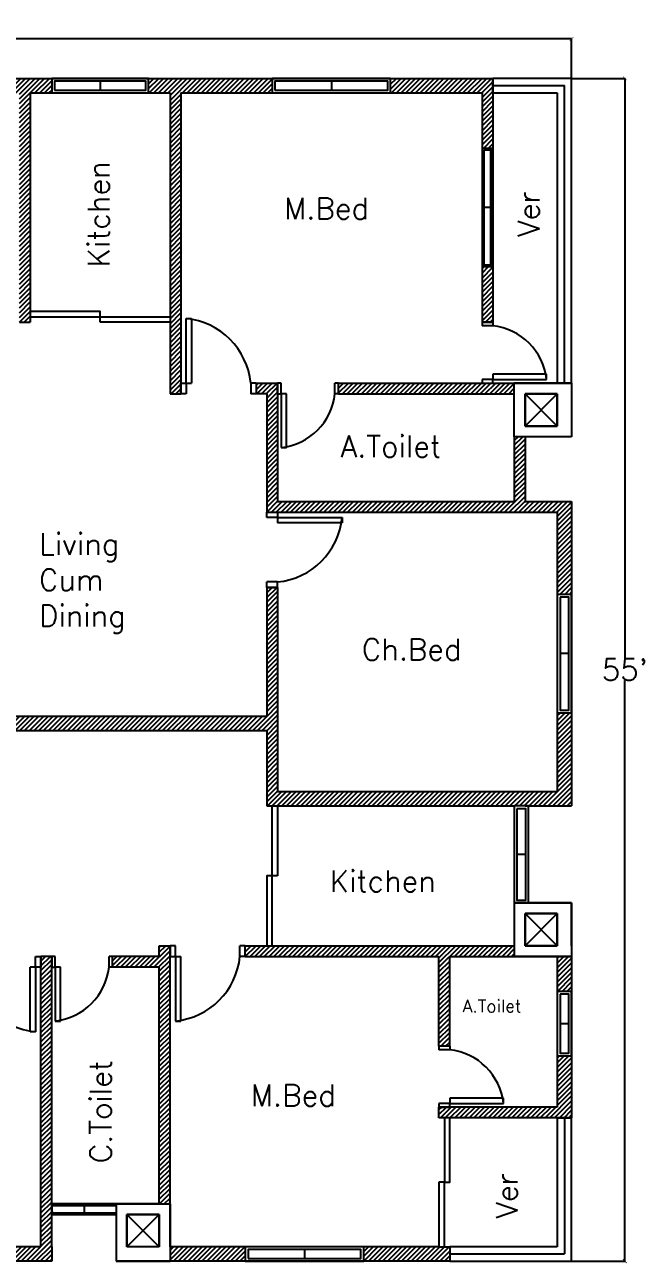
# Model space of a CAD drawing. Header units: inches. Extents: x 474 to 5633, y -332 to 1348.
# Drawn here: x 1072 to 1418, y -254 to 437 of the extents above; entities that cross this region are included whole.
import ezdxf

# ---------------------------------------------------------------- set-up
doc = ezdxf.new("R2010")
doc.units = ezdxf.units.IN
doc.header["$LTSCALE"] = 20
doc.header["$MEASUREMENT"] = 0
for name, color, linetype, plot in [('Doors', 6, 'Continuous', False), ('Hatches', 3, 'Continuous', False), ('Pillars', 200, 'Continuous', False), ('Veranda', 4, 'Continuous', False), ('Windows', 30, 'Continuous', False)]:
    doc.layers.add(name, color=color, linetype=linetype, plot=plot)
doc.styles.get("Standard").update_dxf_attribs({"font": 'txt.shx', "height": 12})
doc.dimstyles.new('iut', dxfattribs={"dimtxt": 0.18, "dimasz": 2.1175, "dimexe": 0.18, "dimexo": 0.0625, "dimgap": 0.09, "dimtad": 0, "dimtih": 1, "dimtoh": 1, "dimzin": 0, "dimdsep": 46, "dimlunit": 4, "dimtxsty": 'Standard', "dimblk": 'ARCHTICK', "dimcen": 0.09, "dimadec": 0, "dimazin": 0, "dimtfac": 1, "dimtofl": 0, "dimtmove": 0, "dimatfit": 3, "dimldrblk": 'ARCHTICK', "dimfxl": 1, "dimtolj": 1, "dimtzin": 0, "dimarcsym": 0})

# ---------------------------------------------------------------- blocks, each defined once
blk = doc.blocks.new('BDoor3')
at = {"layer": 'Doors'}
for p, q in [((-42, -6), (-42, 0)), ((-42, 0), (-39, 0)), ((-39, -6), (-39, 0)), ((-3, 0), (0, 0)), ((-3, -6), (-3, 0)), ((0, 0), (0, -6)), ((-42, -6), (-39, -6)), ((-3, -6), (-6, -6)), ((-6, -42), (-6, -6)), ((0, -6), (-3, -6)), ((-3, -6), (-3, -42)), ((-3, -42), (-6, -42))]:
    blk.add_line(p, q, dxfattribs=at)
blk.add_arc((0.99, -2.01), 40.19, 185.69568, 264.30432, dxfattribs=at)
blk = doc.blocks.new('BDoor2')
at = {"layer": 'Doors'}
for p, q in [((3, 6), (3, 42)), ((3, 42), (6, 42)), ((6, 42), (6, 6)), ((0, 0), (0, 6)), ((0, 6), (3, 6)), ((3, 0), (0, 0)), ((3, 6), (3, 0)), ((3, 6), (6, 6)), ((42, 6), (39, 6)), ((39, 6), (39, 0)), ((42, 0), (39, 0)), ((42, 6), (42, 0))]:
    blk.add_line(p, q, dxfattribs=at)
blk.add_arc((-0.99, 2.01), 40.19, 5.69568, 84.30432, dxfattribs=at)
blk = doc.blocks.new('SDoor4')
at = {"layer": 'Doors'}
for p, q in [((2, 0), (0, 0)), ((0, 0), (0, -6)), ((2, -6), (2, 0)), ((34, 0), (32, 0)), ((32, -6), (32, 0)), ((34, -6), (34, 0)), ((0, -6), (2, -6)), ((2, -6), (2, -36)), ((5, -6), (2, -6)), ((5, -36), (5, -6)), ((34, -6), (32, -6)), ((2, -36), (5, -36))]:
    blk.add_line(p, q, dxfattribs=at)
blk.add_arc((-1.81, -2.19), 34.02, 276.42895, 353.57105, dxfattribs=at)
blk = doc.blocks.new('BDoor8')
at = {"layer": 'Doors'}
for p, q in [((0, -3), (0, 0)), ((0, 0), (6, 0)), ((6, 0), (6, -3)), ((6, -3), (0, -3)), ((6, -3), (6, -6)), ((6, -3), (42, -3)), ((42, -6), (6, -6)), ((42, -3), (42, -6)), ((0, -42), (0, -39)), ((6, -39), (0, -39)), ((6, -42), (6, -39)), ((6, -42), (0, -42))]:
    blk.add_line(p, q, dxfattribs=at)
blk.add_arc((2.01, 0.99), 40.19, 275.69568, 354.30432, dxfattribs=at)
blk = doc.blocks.new('BDoor4')
at = {"layer": 'Doors'}
for p, q in [((3, 0), (0, 0)), ((0, 0), (0, -6)), ((3, -6), (3, 0)), ((42, 0), (39, 0)), ((39, -6), (39, 0)), ((42, -6), (42, 0)), ((0, -6), (3, -6)), ((3, -6), (6, -6)), ((3, -6), (3, -42)), ((6, -42), (6, -6)), ((42, -6), (39, -6)), ((3, -42), (6, -42))]:
    blk.add_line(p, q, dxfattribs=at)
blk.add_arc((-0.99, -2.01), 40.19, 275.69568, 354.30432, dxfattribs=at)
blk = doc.blocks.new('SDoor6')
at = {"layer": 'Doors'}
for p, q in [((6, 34), (0, 34)), ((0, 34), (0, 32)), ((6, 32), (0, 32)), ((6, 34), (6, 32)), ((0, 2), (0, 0)), ((6, 2), (0, 2)), ((0, 0), (6, 0)), ((36, 5), (6, 5)), ((6, 5), (6, 2)), ((6, 0), (6, 2)), ((6, 2), (36, 2)), ((36, 2), (36, 5))]:
    blk.add_line(p, q, dxfattribs=at)
blk.add_arc((2.19, -1.81), 34.02, 6.42895, 83.57105, dxfattribs=at)
blk = doc.blocks.new('slider')
at = {"layer": 'Doors'}
for p, q in [((-39, 3), (0, 3)), ((-39, 0), (-39, 3)), ((0, 0), (-39, 0)), ((0, 3), (0, 0))]:
    blk.add_line(p, q, dxfattribs=at)
blk.add_lwpolyline([(-78, 3), (-39, 3), (-39, 6), (-78, 6)], close=True, dxfattribs=at)
blk = doc.blocks.new('slider2')
at = {"layer": 'Doors'}
for p, q in [((-36, 3), (-36, 0)), ((0, 3), (-36, 3)), ((-36, 0), (0, 0)), ((0, 0), (0, 3))]:
    blk.add_line(p, q, dxfattribs=at)
blk.add_lwpolyline([(-72, 3), (-36, 3), (-36, 6), (-72, 6)], close=True, dxfattribs=at)
blk = doc.blocks.new('bathroom_window')
at = {"layer": 'Windows'}
for p, q in [((-17, 5), (-18, 5)), ((-18, 5), (18, 5)), ((-17, 1), (-18, 1)), ((-18, 1), (18, 1)), ((0, 5), (0, 1))]:
    blk.add_line(p, q, dxfattribs=at)
blk.add_lwpolyline([(-18, 0), (18, 0), (18, 6), (-18, 6)], close=True, dxfattribs=at)
for points in [[(17, 5), (-17, 5)], [(-17, 1), (17, 1)]]:
    blk.add_lwpolyline(points, dxfattribs=at)
blk = doc.blocks.new('outer_bathroom_window')
at = {"layer": 'Windows'}
blk.add_line((0, 6.5), (0, 1.5), dxfattribs=at)
for points in [[(-18, 0), (18, 0), (18, 8), (-18, 8)], [(-16.5, 1.5), (16.5, 1.5), (16.5, 6.5), (-16.5, 6.5)]]:
    blk.add_lwpolyline(points, close=True, dxfattribs=at)
blk = doc.blocks.new('kitchen_window')
at = {"layer": 'Windows'}
blk.add_line((0, 6.5), (0, 1.5), dxfattribs=at)
for points in [[(-27, 0), (27, 0), (27, 8), (-27, 8)], [(-25.5, 1.5), (25.5, 1.5), (25.5, 6.5), (-25.5, 6.5)]]:
    blk.add_lwpolyline(points, close=True, dxfattribs=at)
blk = doc.blocks.new('bigger_window')
at = {"layer": 'Windows'}
blk.add_line((0, 6.5), (0, 1.5), dxfattribs=at)
for points in [[(-33, 0), (33, 0), (33, 8), (-33, 8)], [(-31.5, 1.5), (31.5, 1.5), (31.5, 6.5), (-31.5, 6.5)]]:
    blk.add_lwpolyline(points, close=True, dxfattribs=at)
blk = doc.blocks.new('balcony_window')
at = {"layer": 'Windows'}
blk.add_line((0, 5), (0, 1), dxfattribs=at)
for points in [[(-33, 0), (33, 0), (33, 6), (-33, 6)], [(-32, 1), (32, 1), (32, 5), (-32, 5)]]:
    blk.add_lwpolyline(points, close=True, dxfattribs=at)
blk = doc.blocks.new('_ArchTick')
at = {"color": 0, "linetype": 'ByBlock', "const_width": 0.15}
blk.add_lwpolyline([(-0.5, -0.5), (0.5, 0.5)], dxfattribs=at)
blk = doc.blocks.new('*D39')
at = {"color": 0, "lineweight": -2, "transparency": 16777216}
for p, q in [((477.03, 406.96), (477.03, 429.16)), ((477.03, 428.98), (913.94, 428.98)), ((1377.03, 428.98), (940.12, 428.98)), ((1377.03, 406.96), (1377.03, 429.16))]:
    blk.add_line(p, q, dxfattribs=at)
at = {"layer": 'Defpoints', "color": 0, "transparency": 16777216}
for p in [(1377.03, 428.98), (477.03, 406.9), (1377.03, 406.9)]:
    blk.add_point(p, dxfattribs=at)
at = {"color": 0, "lineweight": -2, "transparency": 16777216, "xscale": 2.1175, "yscale": 2.1175, "zscale": 2.1175, "rotation": 180}
blk.add_blockref('_ArchTick', (477.03, 428.98), dxfattribs=at)
at = {"color": 0, "lineweight": -2, "transparency": 16777216, "xscale": 2.1175, "yscale": 2.1175, "zscale": 2.1175}
blk.add_blockref('_ArchTick', (1377.03, 428.98), dxfattribs=at)
at = {"color": 0, "transparency": 16777216, "insert": (927.03, 428.98), "char_height": 12, "attachment_point": 5}
blk.add_mtext("\\A1;75'", dxfattribs=at)
blk = doc.blocks.new('*D40')
at = {"color": 0, "lineweight": -2, "transparency": 16777216}
for p, q in [((1377.09, 406.96), (1406.87, 406.96)), ((1406.69, 406.96), (1406.69, 83.02)), ((1406.69, -253.1), (1406.69, 70.84)), ((1377.09, -253.1), (1406.87, -253.1))]:
    blk.add_line(p, q, dxfattribs=at)
at = {"layer": 'Defpoints', "color": 0, "transparency": 16777216}
for p in [(1377.03, 406.96), (1377.03, -253.1), (1406.69, -253.1)]:
    blk.add_point(p, dxfattribs=at)
at = {"color": 0, "lineweight": -2, "transparency": 16777216, "xscale": 2.1175, "yscale": 2.1175, "zscale": 2.1175}
for p, rotation in [((1406.69, 406.96), 90), ((1406.69, -253.1), 270)]:
    blk.add_blockref('_ArchTick', p, dxfattribs=dict(at, rotation=rotation))
at = {"color": 0, "transparency": 16777216, "insert": (1406.69, 76.93), "char_height": 12, "attachment_point": 5}
blk.add_mtext("\\A1;55'", dxfattribs=at)

msp = doc.modelspace()

# ---------------------------------------------------------------- hatches: boundary and pattern name
at = {"layer": 'Hatches'}
h = msp.add_hatch(dxfattribs=at)
h.set_pattern_fill('ANSI31', color=256, scale=15, style=0)
h.paths.add_polyline_path([(1039.026, -83.101), (931.026, -83.101), (931.026, 134.899), (931.026, 142.899), (923.026, 142.899), (923.026, 136.899), (923.026, 134.899), (923.026, -83.101), (815.026, -83.101), (815.026, -89.101), (923.026, -89.101), (923.026, -245.101), (881.026, -245.101), (881.026, -253.101), (973.026, -253.101), (973.026, -245.101), (931.026, -245.101), (931.026, -89.101), (1039.026, -89.101)])
h.paths.add_polyline_path([(881.026, 142.899), (839.026, 142.899), (839.026, 166.899), (833.026, 166.899), (833.026, 139.161), (833.026, 50.899), (647.026, 50.899), (647.026, 122.899), (641.026, 122.899), (641.026, 8.899), (485.026, 8.899), (485.026, 53.899), (477.026, 53.899), (477.026, 0.899), (485.026, 0.899), (503.026, 0.899), (509.026, 0.899), (641.026, 0.899), (644.026, 0.899), (647.026, 0.899), (647.026, 8.899), (647.026, 42.899), (839.026, 42.899), (839.026, 134.899), (839.026, 136.899), (881.026, 136.899)])
h.paths.add_polyline_path([(1019.026, 155.556), (1019.026, 166.899), (1013.026, 166.899), (1013.026, 155.556), (1013.026, 142.899), (973.026, 142.899), (973.026, 136.899), (1013.026, 136.899), (1013.026, 134.899), (1013.026, 42.899), (1207.026, 42.899), (1207.026, 8.899), (1207.026, 0.899), (1210.026, 0.899), (1213.026, 0.899), (1345.026, 0.899), (1353.026, 0.899), (1369.026, 0.899), (1377.026, 0.899), (1377.026, 52.899), (1369.026, 52.899), (1369.026, 8.899), (1213.026, 8.899), (1213.026, 122.899), (1207.026, 122.899), (1207.026, 50.899), (1019.026, 50.899)])
h.paths.add_polyline_path([(839.026, 254.899), (833.026, 254.899), (833.026, 208.899), (839.026, 208.899)])
h.paths.add_polyline_path([(1019.026, 270.899), (1035.026, 270.899), (1035.026, 276.899), (1019.026, 276.899), (1019.026, 398.899), (1026.026, 398.899), (1026.026, 406.899), (989.026, 406.899), (989.026, 398.899), (1003.026, 398.899), (1009.026, 398.899), (1013.026, 398.899), (1013.026, 208.899), (1019.026, 208.899)])
h.paths.add_polyline_path([(941.026, 406.899), (893.026, 406.899), (893.026, 398.899), (901.026, 398.899), (907.026, 398.899), (911.026, 398.899), (911.026, 350.899), (917.026, 350.899), (917.026, 398.899), (941.026, 398.899)])
h.paths.add_polyline_path([(1210.026, 406.899), (1141.026, 406.899), (1141.026, 398.899), (1153.026, 398.899), (1153.026, 273.899), (1153.026, 270.899), (1153.026, 236.899), (1153.026, 230.899), (1159.026, 230.899), (1159.026, 236.899), (1159.026, 398.899), (1210.026, 398.899)])
h.paths.add_polyline_path([(1087.026, 406.899), (1062.026, 406.899), (1062.026, 398.899), (1069.026, 398.899), (1069.026, 270.899), (1075.026, 270.899), (1075.026, 273.899), (1075.026, 276.899), (1075.026, 398.899), (1087.026, 398.899)])
h.paths.add_polyline_path([(1333.026, 406.899), (1276.026, 406.899), (1276.026, 398.899), (1327.026, 398.899), (1327.026, 367.899), (1333.026, 367.899), (1333.026, 398.899)])
h.paths.add_polyline_path([(1333.026, 301.899), (1327.026, 301.899), (1327.026, 270.899), (1333.026, 270.899)])
h.paths.add_polyline_path([(1351.026, 206.899), (1345.026, 206.899), (1345.026, 170.899), (1213.026, 170.899), (1213.026, 230.899), (1213.026, 236.899), (1201.026, 236.899), (1201.026, 230.899), (1207.026, 230.899), (1207.026, 164.899), (1213.026, 164.899), (1369.026, 164.899), (1369.026, 118.899), (1377.026, 118.899), (1377.026, 170.899), (1369.026, 170.899), (1351.026, 170.899)])
h.paths.add_polyline_path([(1345.026, 236.899), (1247.026, 236.899), (1247.026, 230.899), (1345.026, 230.899)])
h.paths.add_polyline_path([(1345.026, -77.101), (1195.026, -77.101), (1195.026, -83.101), (1303.026, -83.101), (1303.026, -133.101), (1309.026, -133.101), (1309.026, -83.101), (1345.026, -83.101)])
h.paths.add_polyline_path([(1377.026, -138.601), (1369.026, -138.601), (1369.026, -167.101), (1309.026, -167.101), (1303.026, -167.101), (1303.026, -173.101), (1309.026, -173.101), (1369.026, -173.101), (1377.026, -173.101)])
h.paths.add_polyline_path([(1377.026, -83.101), (1369.026, -83.101), (1369.026, -102.601), (1377.026, -102.601)])
h.paths.add_polyline_path([(1309.026, -245.101), (1303.026, -245.101), (1261.026, -245.101), (1261.026, -253.101), (1309.026, -253.101)])
h.paths.add_polyline_path([(1195.026, -245.101), (1153.026, -245.101), (1153.026, -253.101), (1195.026, -253.101)])
h.paths.add_polyline_path([(1153.026, -77.101), (1147.026, -77.101), (1147.026, -83.101), (1121.026, -83.101), (1121.026, -89.101), (1147.026, -89.101), (1147.026, -221.101), (1153.026, -221.101)])
h.paths.add_polyline_path([(1087.026, -83.101), (1081.026, -83.101), (1081.026, -89.101), (1081.026, -245.101), (1039.026, -245.101), (1039.026, -253.101), (1087.026, -253.101), (1087.026, -245.101)])
h.paths.add_polyline_path([(773.026, -83.101), (767.026, -83.101), (767.026, -89.101), (767.026, -245.101), (767.026, -253.101), (815.026, -253.101), (815.026, -245.101), (773.026, -245.101)])
h.paths.add_polyline_path([(707.026, -89.101), (733.026, -89.101), (733.026, -83.101), (707.026, -83.101), (707.026, -77.101), (701.026, -77.101), (701.026, -83.101), (701.026, -221.101), (707.026, -221.101)])
h.paths.add_polyline_path([(659.026, -77.101), (509.026, -77.101), (509.026, -83.101), (545.026, -83.101), (545.026, -133.101), (551.026, -133.101), (551.026, -83.101), (659.026, -83.101)])
h.paths.add_polyline_path([(593.026, -245.101), (551.026, -245.101), (545.026, -245.101), (545.026, -253.101), (593.026, -253.101)])
h.paths.add_polyline_path([(701.026, -245.101), (659.026, -245.101), (659.026, -253.101), (701.026, -253.101)])
h.paths.add_polyline_path([(485.026, -126.101), (477.026, -126.101), (477.026, -173.101), (485.026, -173.101), (545.026, -173.101), (551.026, -173.101), (551.026, -167.101), (545.026, -167.101), (485.026, -167.101)])
h.paths.add_polyline_path([(485.026, -83.101), (477.026, -83.101), (477.026, -90.101), (485.026, -90.101)])
h.paths.add_polyline_path([(647.026, 230.899), (653.026, 230.899), (653.026, 236.899), (641.026, 236.899), (641.026, 230.899), (641.026, 170.899), (509.026, 170.899), (509.026, 206.899), (503.026, 206.899), (503.026, 170.899), (485.026, 170.899), (477.026, 170.899), (477.026, 119.899), (485.026, 119.899), (485.026, 164.899), (647.026, 164.899), (647.026, 170.899)])
h.paths.add_polyline_path([(607.026, 236.899), (509.026, 236.899), (509.026, 230.899), (607.026, 230.899)], flags=17)
h.paths.add_polyline_path([(578.026, 406.899), (521.026, 406.899), (521.026, 398.899), (521.026, 367.899), (527.026, 367.899), (527.026, 398.899), (578.026, 398.899)])
h.paths.add_polyline_path([(527.026, 301.899), (521.026, 301.899), (521.026, 270.899), (527.026, 270.899)])

# ---------------------------------------------------------------- linework, layer by layer
for p, q in [((521.026, 406.899), (1333.026, 406.899)), ((1333.026, 398.899), (1333.026, 406.899)), ((1075.026, 398.899), (1075.026, 273.899)), ((1075.026, 398.899), (1153.026, 398.899)), ((1153.026, 398.899), (1153.026, 273.899)), ((1159.026, 398.899), (1159.026, 230.899)), ((1159.026, 398.899), (1327.026, 398.899)), ((1327.026, 398.899), (1327.026, 270.899)), ((1333.026, 398.899), (1333.026, 270.899)), ((1069.026, 270.899), (1075.026, 270.899)), ((1075.026, 273.899), (1075.026, 270.899)), ((1153.026, 270.899), (1153.026, 236.899)), ((1327.026, 270.899), (1333.026, 270.899)), ((1153.026, 236.899), (1153.026, 230.899)), ((1201.026, 236.899), (1213.026, 236.899)), ((1201.026, 236.899), (1201.026, 230.899)), ((1213.026, 230.899), (1213.026, 236.899)), ((1247.026, 230.899), (1247.026, 236.899)), ((1247.026, 236.899), (1369.026, 236.899)), ((1369.026, 236.899), (1377.026, 236.899)), ((1377.026, 236.899), (1377.026, 206.899)), ((1377.026, 236.899), (1377.026, 206.899)), ((1153.026, 230.899), (1159.026, 230.899)), ((1207.026, 230.899), (1200.694, 230.899)), ((1207.026, 230.899), (1207.026, 164.899)), ((1213.026, 230.899), (1213.026, 170.899)), ((1247.026, 230.899), (1345.026, 230.899)), ((1345.026, 206.899), (1345.026, 230.899)), ((1351.026, 212.899), (1351.026, 230.899)), ((1351.026, 230.899), (1369.026, 230.899)), ((1369.026, 230.899), (1369.026, 212.899)), ((1369.026, 212.899), (1351.026, 212.899)), ((1377.026, 206.899), (1345.026, 206.899)), ((1345.026, 206.899), (1345.026, 170.899)), ((1351.026, 206.899), (1351.026, 170.899)), ((1213.026, 170.899), (1345.026, 170.899)), ((1351.026, 170.899), (1369.026, 170.899)), ((1369.026, 170.899), (1377.026, 170.899)), ((1377.026, 170.899), (1377.026, 0.899)), ((1207.026, 164.899), (1369.026, 164.899)), ((1369.026, 164.899), (1369.026, 8.899)), ((1207.026, 122.899), (1207.026, 50.899)), ((1207.026, 122.899), (1213.026, 122.899)), ((1213.026, 122.899), (1213.026, 8.899)), ((1207.026, 50.899), (1019.026, 50.899)), ((1207.026, 42.899), (1013.026, 42.899)), ((1207.026, 42.899), (1207.026, 8.899)), ((1207.026, 8.899), (1207.026, 0.899)), ((1213.026, 8.899), (1369.026, 8.899)), ((1207.026, 0.899), (1210.026, 0.899)), ((1213.026, 0.899), (1345.026, 0.899)), ((1345.026, 0.899), (1345.026, -53.101)), ((1351.026, 0.899), (1369.026, 0.899)), ((1369.026, 0.899), (1377.026, 0.899)), ((1377.026, -53.101), (1345.026, -53.101)), ((1345.026, -53.101), (1345.026, -77.101)), ((1377.026, -77.101), (1377.026, -53.101)), ((1377.026, -53.101), (1377.026, -173.101)), ((1369.026, -59.101), (1351.026, -59.101)), ((1351.026, -59.101), (1351.026, -77.101)), ((1369.026, -77.101), (1369.026, -59.101)), ((1369.026, -59.101), (1369.026, -77.101)), ((1147.026, -77.101), (1153.026, -77.101)), ((1147.026, -77.101), (1153.026, -77.101)), ((1147.026, -83.101), (1147.026, -77.101)), ((1153.026, -245.101), (1153.026, -77.101)), ((1195.026, -83.101), (1195.026, -77.101)), ((1195.026, -77.101), (1345.026, -77.101)), ((1351.026, -77.101), (1369.026, -77.101)), ((1081.026, -245.101), (1081.026, -83.101)), ((1087.026, -83.101), (1081.026, -83.101)), ((1087.026, -245.101), (1087.026, -83.101)), ((1147.026, -83.101), (1121.026, -83.101)), ((1147.026, -83.101), (1121.026, -83.101)), ((1121.026, -89.101), (1121.026, -83.101)), ((1147.026, -89.101), (1121.026, -89.101)), ((1147.026, -221.101), (1147.026, -89.101)), ((1195.026, -83.101), (1303.026, -83.101)), ((1303.026, -133.101), (1303.026, -83.101)), ((1309.026, -133.101), (1309.026, -83.101)), ((1309.026, -83.101), (1369.026, -83.101)), ((1369.026, -83.101), (1369.026, -167.101)), ((1369.026, -83.101), (1377.026, -83.101)), ((1309.026, -133.101), (1303.026, -133.101)), ((1309.026, -167.101), (1303.026, -167.101)), ((1303.026, -173.101), (1303.026, -167.101)), ((1369.026, -167.101), (1309.026, -167.101)), ((1309.026, -173.101), (1303.026, -173.101)), ((1369.026, -173.101), (1309.026, -173.101)), ((1369.026, -173.101), (1377.026, -173.101)), ((1123.026, -221.101), (1087.026, -221.101)), ((1147.026, -221.101), (1123.026, -221.101)), ((1123.026, -221.101), (1123.026, -253.101)), ((1123.026, -227.101), (1087.026, -227.101)), ((1147.026, -227.101), (1129.026, -227.101)), ((1129.026, -227.101), (1129.026, -245.101)), ((1147.026, -245.101), (1147.026, -227.101)), ((1147.026, -245.101), (1147.026, -227.101)), ((1081.026, -245.101), (931.026, -245.101)), ((1087.026, -245.101), (1087.026, -253.101)), ((1147.026, -245.101), (1129.026, -245.101)), ((1303.026, -245.101), (1153.026, -245.101)), ((1303.026, -245.101), (1309.026, -245.101)), ((1309.026, -245.101), (1309.026, -245.101)), ((1309.026, -245.101), (1309.026, -253.101)), ((1087.026, -253.101), (767.026, -253.101)), ((1309.026, -253.101), (1123.026, -253.101))]:
    msp.add_line(p, q)
at = {"layer": 'Pillars'}
for p, q in [((1345.026, 206.899), (1345.026, 236.899)), ((1377.026, 236.899), (1345.026, 236.899)), ((1377.026, 236.899), (1377.026, 206.899)), ((1351.026, 230.899), (1351.026, 212.899)), ((1369.026, 230.899), (1351.026, 230.899)), ((1351.026, 230.899), (1369.026, 212.899)), ((1351.026, 212.899), (1369.026, 230.899)), ((1369.026, 212.899), (1369.026, 230.899)), ((1351.026, 212.899), (1369.026, 212.899)), ((1377.026, 206.899), (1345.026, 206.899)), ((1345.026, -53.101), (1345.026, -83.101)), ((1345.026, -53.101), (1377.026, -53.101)), ((1377.026, -53.101), (1377.026, -83.101)), ((1351.026, -59.101), (1369.026, -59.101)), ((1351.026, -77.101), (1351.026, -59.101)), ((1351.026, -59.101), (1369.026, -77.101)), ((1369.026, -59.101), (1351.026, -77.101)), ((1369.026, -59.101), (1369.026, -77.101)), ((1369.026, -77.101), (1351.026, -77.101)), ((1377.026, -83.101), (1345.026, -83.101)), ((1123.026, -221.101), (1153.026, -221.101)), ((1123.026, -221.101), (1123.026, -253.101)), ((1153.026, -221.101), (1153.026, -253.101)), ((1129.026, -227.101), (1147.026, -227.101)), ((1129.026, -245.101), (1129.026, -227.101)), ((1129.026, -227.101), (1147.026, -245.101)), ((1147.026, -227.101), (1129.026, -245.101)), ((1147.026, -227.101), (1147.026, -245.101)), ((1147.026, -245.101), (1129.026, -245.101)), ((1123.026, -253.101), (1153.026, -253.101))]:
    msp.add_line(p, q, dxfattribs=at)
at = {"layer": 'Veranda'}
for p, q in [((1333.026, 406.899), (1333.026, 398.899)), ((1377.026, 406.899), (1333.026, 406.899)), ((1333.026, 402.899), (1373.026, 402.899)), ((1373.026, 236.899), (1373.026, 402.899)), ((1377.026, 236.899), (1377.026, 406.899)), ((1333.026, 398.899), (1369.026, 398.899)), ((1369.026, 398.899), (1369.026, 236.899)), ((1369.026, 236.899), (1377.026, 236.899)), ((1377.026, -173.101), (1369.026, -173.101)), ((1369.026, -173.101), (1369.026, -245.101)), ((1373.026, -173.101), (1373.026, -249.101)), ((1377.026, -253.101), (1377.026, -173.101)), ((1369.026, -245.101), (1309.026, -245.101)), ((1309.026, -245.101), (1309.026, -253.101)), ((1309.026, -249.101), (1373.026, -249.101)), ((1309.026, -253.101), (1377.026, -253.101))]:
    msp.add_line(p, q, dxfattribs=at)

# ---------------------------------------------------------------- block references
at = {"rotation": 90}
msp.add_blockref('slider', (1213.026, 0.899), dxfattribs=at)
at = {"layer": 'Doors'}
for name, p in [('slider', (1153.026, 270.899)), ('BDoor2', (1159.026, 230.899)), ('SDoor6', (1327.026, 236.899)), ('SDoor4', (1213.026, 236.899)), ('BDoor8', (1207.026, 164.899)), ('BDoor4', (1153.026, -77.101)), ('BDoor3', (1081.026, -83.101)), ('SDoor4', (1087.026, -83.101)), ('SDoor6', (1303.026, -167.101))]:
    msp.add_blockref(name, p, dxfattribs=at)
at = {"layer": 'Doors', "rotation": 270}
msp.add_blockref('slider2', (1303.026, -245.101), dxfattribs=at)
at = {"layer": 'Windows'}
for name, p in [('kitchen_window', (1114.026, 398.899)), ('bigger_window', (1243.026, 398.899)), ('bathroom_window', (1105.124, -227.101)), ('bigger_window', (1228.026, -253.101))]:
    msp.add_blockref(name, p, dxfattribs=at)
at = {"layer": 'Windows', "rotation": 270}
for name, p in [('balcony_window', (1327.026, 334.899)), ('bigger_window', (1369.026, 85.899)), ('kitchen_window', (1345.026, -26.101)), ('outer_bathroom_window', (1369.026, -120.601))]:
    msp.add_blockref(name, p, dxfattribs=at)

# ---------------------------------------------------------------- texts
at = {"layer": 'Defpoints', "char_height": 12, "attachment_point": 1, "rotation": 90}
for s, insert, width in [('Kitchen', (1107.229, 301.519), 58.66732), ('Ver', (1347.044, 318.567), 27.71656), ('C.Toilet', (1108.39, -198.466), 33.79748), ('Ver', (1334.852, -229.346), 27.71656)]:
    msp.add_mtext(s, dxfattribs=dict(at, insert=insert, width=width))
at = {"layer": 'Defpoints', "attachment_point": 1}
for s, insert, char_height, width in [('M.Bed', (1216.663, 340.343), 12, 73.97184), ('A.Toilet', (1248.107, 207.581), 12, 84.15145), ('Living Cum Dining', (1079.947, 153.099), 12, 92.86507), ('Ch.Bed', (1260.014, 94.266), 12, 95.13008), ('Kitchen', (1242.081, -35.08), 12, 58.66732), ('A.Toilet', (1316.265, -107.246), 7, 84.15145), ('M.Bed', (1198.124, -154.558), 12, 73.97184)]:
    msp.add_mtext(s, dxfattribs=dict(at, insert=insert, char_height=char_height, width=width))

# ---------------------------------------------------------------- dimensions: what is measured, and where the dimension line sits
dim = msp.add_linear_dim(base=(1377.026, 428.983), p1=(477.026, 406.899), p2=(1377.026, 406.899), dimstyle='iut')
dim.commit()
dim.dimension.update_dxf_attribs({"geometry": '*D39', "text_midpoint": (927.026, 428.983)})
dim = msp.add_linear_dim(base=(1406.688, -253.101), p1=(1377.026, 406.961), p2=(1377.026, -253.101), angle=90, dimstyle='iut')
dim.commit()
dim.dimension.update_dxf_attribs({"geometry": '*D40', "text_midpoint": (1406.688, 76.93)})

doc.saveas('drawing.dxf')
